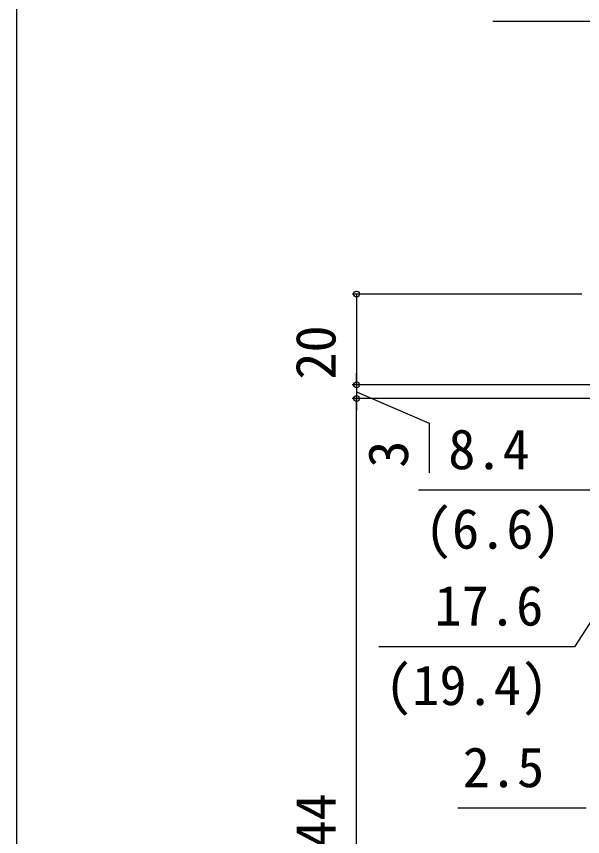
# Model space of a CAD drawing. Units: millimetres, scale not verified. Extents: x -525 to 525, y -783 to 779.
# Drawn here: x -525 to -400.3, y 366 to 546.6 of the extents above; entities that cross this region are included whole.
import ezdxf
from ezdxf.enums import TextEntityAlignment as Align

# ---------------------------------------------------------------- set-up
doc = ezdxf.new("R2010")
doc.units = ezdxf.units.MM
doc.header["$LTSCALE"] = 4
doc.layers.add('0-7_YKK_D', color=6, linetype='Continuous')
doc.layers.add('0-8_YKK_ZWAK', color=7, linetype='Continuous')
doc.styles.add('ＭＳ ゴシック', font='')
doc.styles.get('ＭＳ ゴシック').set_extended_font_data('MS Gothic')

msp = doc.modelspace()

# ---------------------------------------------------------------- linework, layer by layer
at = {"layer": '0-7_YKK_D'}
for p, q in [((-400.513, 485.476), (-451.093, 485.476)), ((-450.093, 485.476), (-450.093, 465.476)), ((-450.093, 465.476), (-450.093, 468.026)), ((-396.013, 465.476), (-451.093, 465.476)), ((-396.013, 465.476), (-451.093, 465.476)), ((-450.093, 465.476), (-450.093, 462.476)), ((-450.093, 465.476), (-450.093, 462.476)), ((-402.513, 462.476), (-451.093, 462.476)), ((-389.613, 462.476), (-451.093, 462.476)), ((-450.093, 462.476), (-450.093, 459.926)), ((-450.093, 267.476), (-450.093, 462.476)), ((-399.513, 372.276), (-427.84, 372.276))]:
    msp.add_line(p, q, dxfattribs=at)
for points in [[(-374.013, 545.476), (-386.513, 545.476), (-420.063, 545.476)], [(-450.093, 463.976), (-434.122, 457.068), (-434.122, 446.113)], [(-379.813, 442.276), (-402.151, 407.845), (-445.219, 407.845)], [(-388.613, 442.276), (-397.013, 442.276), (-436.454, 442.276)]]:
    msp.add_lwpolyline(points, dxfattribs=at)
for centre in [(-450.093, 485.476), (-450.093, 465.476), (-450.093, 465.476), (-450.093, 462.476), (-450.093, 462.476)]:
    msp.add_circle(centre, 0.637, dxfattribs=at)
at = {"layer": '0-8_YKK_ZWAK'}
msp.add_line((-525, 746.7), (-525, -783.3), dxfattribs=at)

# ---------------------------------------------------------------- texts
at = {"layer": '0-7_YKK_D', "style": 'ＭＳ ゴシック'}
for s, p in [('20', (-452.093, 466.612)), ('3', (-436.122, 447.227)), ('DH＝H－44', (-452.093, 321.646))]:
    msp.add_text(s, height=8.798, rotation=90, dxfattribs=at).set_placement(p, align=Align.BOTTOM_LEFT)
for s, p in [('8.4', (-429.92, 444.276)), ('(6.6)', (-435.068, 426.776)), ('17.6', (-432.923, 409.845)), ('(19.4)', (-443.832, 392.345)), ('2.5', (-426.727, 374.276))]:
    msp.add_text(s, height=8.798, dxfattribs=at).set_placement(p, align=Align.BOTTOM_LEFT)

doc.saveas('drawing.dxf')
